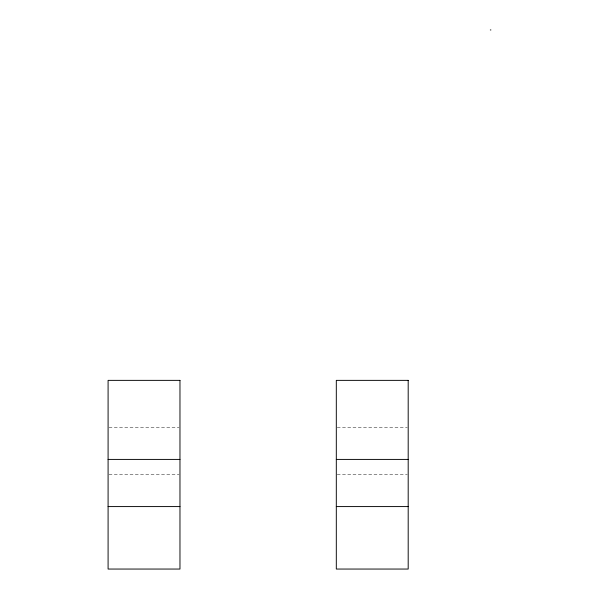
<?xml version="1.0" encoding="UTF-8"?>
<svg xmlns="http://www.w3.org/2000/svg" width="599" height="599" viewBox="0 0 599 599"><rect width="100%" height="100%" fill="white"/><g stroke="black" fill="none" stroke-linecap="round" stroke-linejoin="round"><path stroke-width="0.45" stroke-dasharray="3 2.25" d="M109.018 427.536L179.034 427.536M337.237 427.536L407.253 427.536M109.018 474.708L179.034 474.708M337.237 474.708L407.253 474.708"/><path stroke-width="0.9" d="M490.319 29.95L490.91 29.95M108.09 459.411L179.97 459.411M336.309 459.411L408.189 459.411M108.09 506.582L179.97 506.582M336.309 506.582L408.189 506.582M179.97 380.365L108.09 380.365L108.09 569.05L179.97 569.05L179.97 380.365M408.189 380.365L336.309 380.365L336.309 569.05L408.189 569.05L408.189 380.365"/></g></svg>
